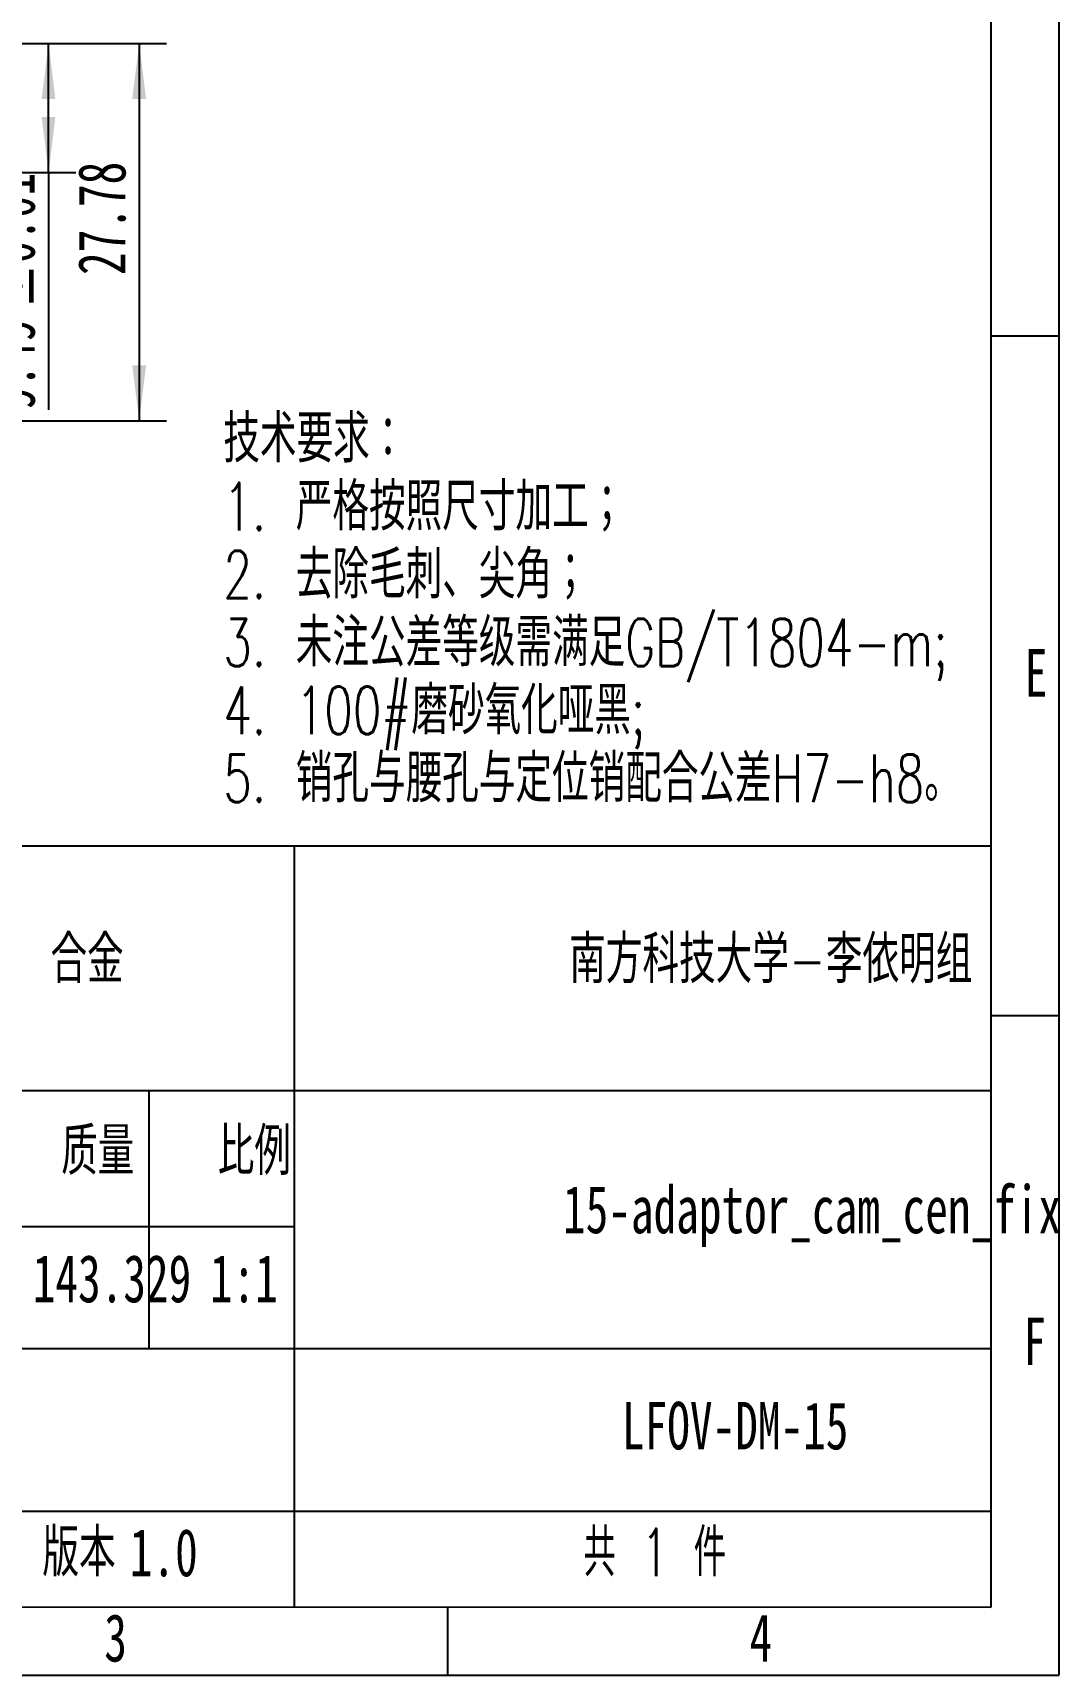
# Model space of a CAD drawing. Header units: millimetres. Extents: x 0 to 210, y 0 to 297.
# Drawn here: x 134.4 to 210, y 0 to 120.8 of the extents above; entities that cross this region are included whole.
import ezdxf

# ---------------------------------------------------------------- set-up
doc = ezdxf.new("R2010")
doc.units = ezdxf.units.MM
doc.layers.add('图框', color=7, linetype='Continuous')
doc.layers.add('图纸格式', color=7, linetype='Continuous')
doc.layers.add('根据设置的颜色创建', color=7, linetype='Continuous', lineweight=25)
doc.styles.add('SLDTEXTSTYLE0', font='TXT', dxfattribs={"width": 0.7, "bigfont": 'bigfont'})
doc.styles.add('SLDTEXTSTYLE1', font='TXT', dxfattribs={"width": 0.62, "bigfont": 'bigfont'})
doc.styles.add('SLDTEXTSTYLE5', font='TXT', dxfattribs={"width": 0.7})
doc.dimstyles.new('SLDDIMSTYLE2', dxfattribs={"dimtxt": 3.5, "dimasz": 4.08, "dimexe": 0, "dimexo": 0.0625, "dimgap": 0.875, "dimtad": 2, "dimrnd": 1e-09, "dimzin": 12, "dimdsep": 46, "dimtxsty": 'SLDTEXTSTYLE5', "dimsah": 1, "dimcen": 0.09, "dimadec": 0, "dimazin": 3, "dimtfac": 1, "dimtofl": 0, "dimtmove": 0, "dimatfit": 3, "dimfxl": 0, "dimfrac": 2, "dimtolj": 1, "dimtzin": 12, "dimarcsym": 0})
doc.dimstyles.new('SLDDIMSTYLE3', dxfattribs={"dimtxt": 3.5, "dimasz": 4.08, "dimexe": 0, "dimexo": 0.0625, "dimgap": 0.875, "dimtad": 2, "dimrnd": 1e-09, "dimzin": 12, "dimdsep": 46, "dimtxsty": 'SLDTEXTSTYLE5', "dimsah": 1, "dimcen": 0.09, "dimadec": 0, "dimazin": 3, "dimtol": 1, "dimtp": 0.01, "dimtm": 0.01, "dimtfac": 1, "dimtofl": 0, "dimtmove": 0, "dimatfit": 3, "dimfxl": 0, "dimfrac": 2, "dimtolj": 1, "dimarcsym": 0})

# ---------------------------------------------------------------- blocks, each defined once
blk = doc.blocks.new('SW_NOTE_0')
at = {"layer": '图纸格式', "color": 0, "char_height": 3.5, "attachment_point": 1, "style": 'SLDTEXTSTYLE0'}
for s, insert in [('技术要求：', (0, 4.51)), ('1. 严格按照尺寸加工；', (0, -0.49)), ('2. 去除毛刺、尖角；', (0, -5.49)), ('3. 未注公差等级需满足GB/T1804-m;', (0, -10.49)), ('4. 100#磨砂氧化哑黑;', (0, -15.49)), ('5. 销孔与腰孔与定位销配合公差H7-h8。', (0, -20.49))]:
    blk.add_mtext(s, dxfattribs=dict(at, insert=insert))
blk = doc.blocks.new('_D_18')
at = {"layer": '根据设置的颜色创建'}
for p, q in [((129.77, 120.05), (144.28, 120.05)), ((142.28, 120.05), (142.28, 92.28)), ((129.77, 92.28), (144.28, 92.28))]:
    blk.add_line(p, q, dxfattribs=at)
for points in [[(142.28, 120.05), (141.77, 115.97), (142.79, 115.97)], [(142.28, 92.28), (142.79, 96.36), (141.77, 96.36)]]:
    blk.add_solid(points, dxfattribs=at)
at = {"layer": '根据设置的颜色创建', "insert": (137.77, 103.01), "char_height": 3.5, "attachment_point": 1, "rotation": 90, "style": 'SLDTEXTSTYLE5'}
blk.add_mtext('27.78', dxfattribs=at)
blk = doc.blocks.new('_D_19')
at = {"layer": '根据设置的颜色创建'}
for p, q in [((123.89, 120.05), (137.61, 120.05)), ((135.61, 110.56), (135.61, 120.05)), ((120.89, 110.56), (137.61, 110.56)), ((135.61, 110.56), (135.61, 93.08))]:
    blk.add_line(p, q, dxfattribs=at)
for points in [[(135.61, 120.05), (135.1, 115.97), (136.11, 115.97)], [(135.61, 110.56), (136.11, 114.64), (135.1, 114.64)]]:
    blk.add_solid(points, dxfattribs=at)
at = {"layer": '根据设置的颜色创建', "char_height": 3.5, "attachment_point": 1, "rotation": 90, "style": 'SLDTEXTSTYLE5'}
for s, insert in [('±0.01', (131.09, 100.52)), ('9.49', (131.09, 93.08))]:
    blk.add_mtext(s, dxfattribs=dict(at, insert=insert))

msp = doc.modelspace()

# ---------------------------------------------------------------- linework, layer by layer
at = {"layer": '图框'}
for p, q in [((210, 0), (210, 297)), ((210, 98.5), (205, 98.5)), ((210, 48.5), (205, 48.5)), ((153.69, 4.997), (153.69, 4.987)), ((165, -0.028), (165, 4.984)), ((0, -0.028), (210, -0.028))]:
    msp.add_line(p, q, dxfattribs=at)
at = {"layer": '图框', "lineweight": 25}
for p, q in [((205, 4.973), (205, 292)), ((25, 61), (205, 61)), ((153.69, 60.987), (153.69, 4.997)), ((105, 43), (205, 43)), ((143, 43), (143, 24)), ((105.013, 32.987), (153.69, 32.987)), ((105, 24), (205, 24)), ((105, 12.022), (205, 12.049)), ((24.998, 5.022), (205, 4.973))]:
    msp.add_line(p, q, dxfattribs=at)

# ---------------------------------------------------------------- block references
at = {"layer": '图纸格式'}
msp.add_blockref('SW_NOTE_0', (148.475, 88.205), dxfattribs=at)

# ---------------------------------------------------------------- texts
at = {"layer": '图框', "char_height": 3.5}
for s, insert, attachment_point, style in [('E', (208.318, 75.476), 2, 'SLDTEXTSTYLE5'), ('6061 合金', (133.151, 54.399), 2, 'SLDTEXTSTYLE0'), ('南方科技大学-李依明组', (188.779, 54.399), 2, 'SLDTEXTSTYLE0'), ('质量', (139.227, 40.286), 2, 'SLDTEXTSTYLE0'), ('比例', (150.759, 40.286), 2, 'SLDTEXTSTYLE0'), ('15-adaptor_cam_cen_fix', (191.814, 35.993), 2, 'SLDTEXTSTYLE5'), ('143.329', (140.277, 30.908), 2, 'SLDTEXTSTYLE5'), ('1:1', (149.986, 30.908), 2, 'SLDTEXTSTYLE5'), ('F', (208.224, 26.291), 2, 'SLDTEXTSTYLE5'), ('LFOV-DM-15', (186.156, 20.084), 2, 'SLDTEXTSTYLE5'), ('版本', (137.852, 10.748), 2, 'SLDTEXTSTYLE0'), ('共 1 件', (174.986, 10.748), 1, 'SLDTEXTSTYLE1'), ('1.0', (141.589, 10.748), 1, 'SLDTEXTSTYLE5'), ('3', (140.544, 4.476), 2, 'SLDTEXTSTYLE5'), ('4', (188.044, 4.476), 2, 'SLDTEXTSTYLE5')]:
    msp.add_mtext(s, dxfattribs=dict(at, insert=insert, attachment_point=attachment_point, style=style))

# ---------------------------------------------------------------- dimensions: what is measured, and where the dimension line sits
at = {"layer": '根据设置的颜色创建'}
for base, p1, p2, dimstyle, picture, middle in [((135.606, 120.054), (120.891, 110.565), (123.891, 120.054), 'SLDDIMSTYLE3', '_D_19', (135.606, 101.513)), ((142.282989018, 92.279416265), (129.769085184, 120.054416265), (129.769085184, 92.279416265), 'SLDDIMSTYLE2', '_D_18', (142.282989018, 106.835919941))]:
    dim = msp.add_linear_dim(base=base, p1=p1, p2=p2, angle=90, dimstyle=dimstyle, dxfattribs=at)
    dim.commit()
    dim.dimension.update_dxf_attribs({"geometry": picture, "text_midpoint": middle, "dimtype": 160})

doc.saveas('drawing.dxf')
